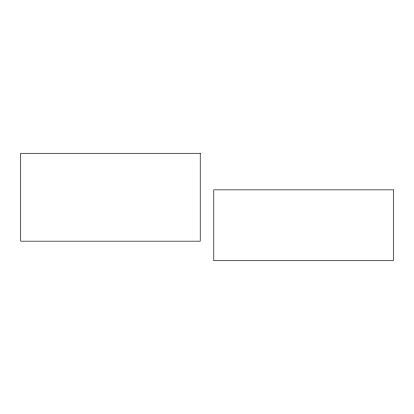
<?xml version="1.0" encoding="UTF-8"?>
<svg xmlns="http://www.w3.org/2000/svg" width="414" height="414" viewBox="0 0 414 414"><rect width="100%" height="100%" fill="white"/><g stroke="black" fill="none" stroke-linecap="round" stroke-linejoin="round"><path stroke-width="0.62" d="M200.226 153.283L20.7 153.283L20.7 241.165L200.226 241.165L200.226 153.283M393.3 189.85L213.774 189.85L213.774 260.716L393.3 260.716L393.3 189.85"/></g></svg>
